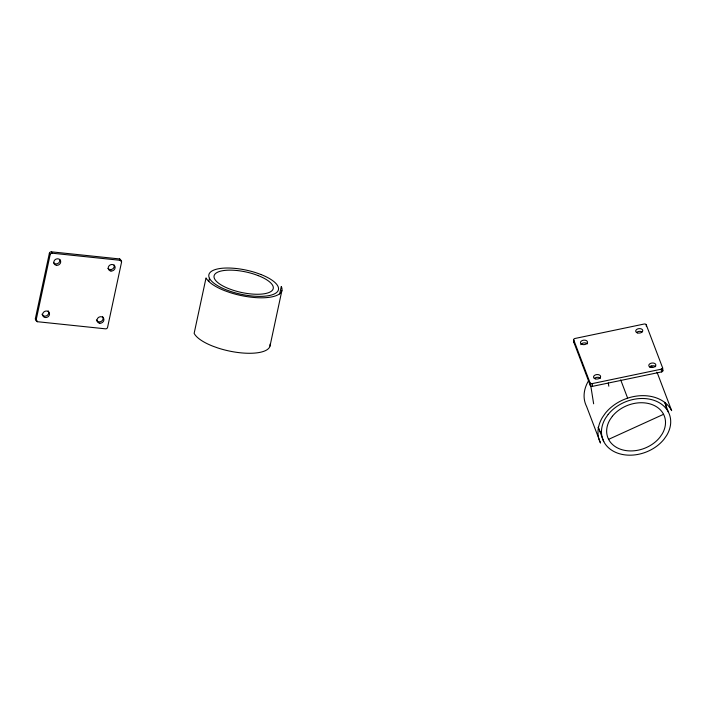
<?xml version="1.0" encoding="UTF-8"?>
<svg xmlns="http://www.w3.org/2000/svg" width="707" height="707" viewBox="0 0 707 707"><rect width="100%" height="100%" fill="white"/><g stroke="black" fill="none" stroke-linecap="round" stroke-linejoin="round"><path stroke-width="1.06" d="M35.385 318.539L49.375 253.274A1.776 1.591 -29.6 0 1 51.425 251.825L119.43 258.93A1.776 1.591 -29.6 0 1 120.773 260.742L121.56 262.12L107.57 327.376A1.776 1.591 -29.6 0 1 105.52 328.835L37.515 321.72A1.776 1.591 -29.6 0 1 36.163 319.909L35.385 318.539A1.776 1.591 -29.6 0 0 36.304 320.244M36.163 319.909L50.153 254.653L49.375 253.274M208.804 281.333L209.458 278.275M279.68 293.988L281.28 286.521A39.141 13.583 12.1 0 1 268.342 297.435A39.141 13.583 12.1 0 1 229.695 292.486L224.746 290.71A39.141 13.583 12.1 0 1 206.037 277.878L194.142 333.351A39.141 13.583 12.1 0 0 212.86 346.183L217.8 347.959A39.141 13.583 12.1 0 0 270.083 344.088M270.003 346.05L281.89 290.568M608.594 439.356L663.564 414.311M573.722 339.899L590.08 382.902A1.776 1.122 -5.6 0 0 592.21 383.618L661.266 369.187A1.776 1.122 -5.6 0 0 662.583 367.746L646.225 324.752A1.776 1.122 -5.6 0 0 644.095 324.036L575.038 338.467A1.776 1.122 -5.6 0 0 573.722 339.899L573.987 342.648L590.345 385.642A1.776 1.122 -5.6 0 0 592.484 386.358L661.531 371.926A1.776 1.122 -5.6 0 0 662.848 370.495L662.583 367.746M50.153 254.653A1.776 1.591 -29.6 0 1 52.203 253.194L120.208 260.309A1.776 1.591 -29.6 0 1 121.56 262.12M119.43 258.93L120.208 260.309M51.425 251.825L52.203 253.194M36.729 320.351L37.515 321.72M598.237 427.62L599.059 429.237M662.07 368.444L662.848 370.495M664.695 402.327L668.415 412.101M620.693 379.871L627.639 398.147M599.66 430.81L603.751 441.566M608.294 382.92L608.815 386.19M590.522 384.228L593.641 403.794M661.266 369.187L661.531 371.926M646.225 324.752L646.401 326.581M592.21 383.618L592.484 386.358M590.08 382.902L590.345 385.642M102.559 316.497A3.562 3.19 -29.6 0 1 101.242 321.376A3.562 3.19 -29.6 0 1 96.408 319.953M59.768 259.363A3.562 3.19 -29.6 0 1 53.573 262.748M114.172 265.054A3.562 3.19 -29.6 0 1 107.977 268.439M48.182 310.841A3.562 3.19 -29.6 0 1 46.795 315.702A3.562 3.19 -29.6 0 1 41.987 314.226M588.577 380.755A39.141 29.862 -20.8 0 0 586.607 406.49L600.517 443.033A39.141 29.862 -20.8 0 1 602.479 417.307L605.378 413.171A39.141 29.862 -20.8 0 1 641.161 395.681A39.141 29.862 -20.8 0 1 671.65 410.634L657.749 374.083A39.141 29.862 -20.8 0 0 656.679 372.218M651.094 366.067A39.141 29.862 -20.8 0 1 652.464 367.233M665.128 403.123A35.58 27.149 -20.8 0 1 666.507 408.779M600.623 432.507A35.58 27.149 -20.8 0 1 598.219 427.214M649.539 367.013A3.562 2.254 -5.6 0 1 655.681 366.712M594.322 378.528A3.562 2.254 -5.6 0 1 600.464 378.289M636.477 332.582A3.562 2.254 -5.6 0 1 642.08 331.892M580.854 344.689A3.562 2.254 -5.6 0 1 583.894 342.913A3.562 2.254 -5.6 0 1 587.376 343.885M573.987 342.648A1.776 1.122 -5.6 0 1 574.499 341.534M608.17 414.417L605.537 418.173A35.58 27.149 -20.8 0 0 617.626 453.143A35.58 27.149 -20.8 0 0 663.997 439.25L666.63 435.494A35.58 27.149 -20.8 0 0 654.532 400.524A35.58 27.149 -20.8 0 0 608.17 414.417M612.359 416.282L610.114 419.472A30.242 23.075 -20.8 0 0 620.401 449.201A30.242 23.075 -20.8 0 0 659.808 437.386L662.044 434.195A30.242 23.075 -20.8 0 0 651.766 404.466A30.242 23.075 -20.8 0 0 612.359 416.282M260.848 274.466L256.358 272.858A35.58 12.346 12.1 0 0 212.153 270.887A35.58 12.346 12.1 0 0 226.47 289.932L230.968 291.549A35.58 12.346 12.1 0 0 275.164 293.52A35.58 12.346 12.1 0 0 260.848 274.466M258.267 275.633L254.449 274.254A30.242 10.49 12.1 0 0 216.881 272.584A30.242 10.49 12.1 0 0 229.05 288.774L232.868 290.144A30.242 10.49 12.1 0 0 270.445 291.823A30.242 10.49 12.1 0 0 258.267 275.633M110.964 271.02A3.562 3.19 -29.6 0 0 114.958 266.433A3.562 3.19 -29.6 0 0 109.064 265.814A3.562 3.19 -29.6 0 0 110.964 271.02M99.811 323.232A3.562 3.19 -29.6 0 0 103.743 318.601A3.562 3.19 -29.6 0 0 97.84 318.062A3.562 3.19 -29.6 0 0 99.811 323.232M45.363 317.54A3.562 3.19 -29.6 0 0 49.357 312.954A3.562 3.19 -29.6 0 0 43.472 312.335A3.562 3.19 -29.6 0 0 45.363 317.54M56.56 265.328A3.562 3.19 -29.6 0 0 60.555 260.742A3.562 3.19 -29.6 0 0 54.66 260.123A3.562 3.19 -29.6 0 0 56.56 265.328M637.369 332.882A3.562 2.254 -5.6 0 0 642.778 330.717A3.562 2.254 -5.6 0 0 637.546 328.967A3.562 2.254 -5.6 0 0 637.369 332.882M650.493 367.295A3.562 2.254 -5.6 0 0 655.866 365.086A3.562 2.254 -5.6 0 0 650.59 363.38A3.562 2.254 -5.6 0 0 650.493 367.295M595.214 378.828A3.562 2.254 -5.6 0 0 600.623 376.654A3.562 2.254 -5.6 0 0 595.391 374.904A3.562 2.254 -5.6 0 0 595.214 378.828M582.126 344.433A3.562 2.254 -5.6 0 0 587.535 342.259A3.562 2.254 -5.6 0 0 582.303 340.509A3.562 2.254 -5.6 0 0 582.126 344.433"/></g></svg>
